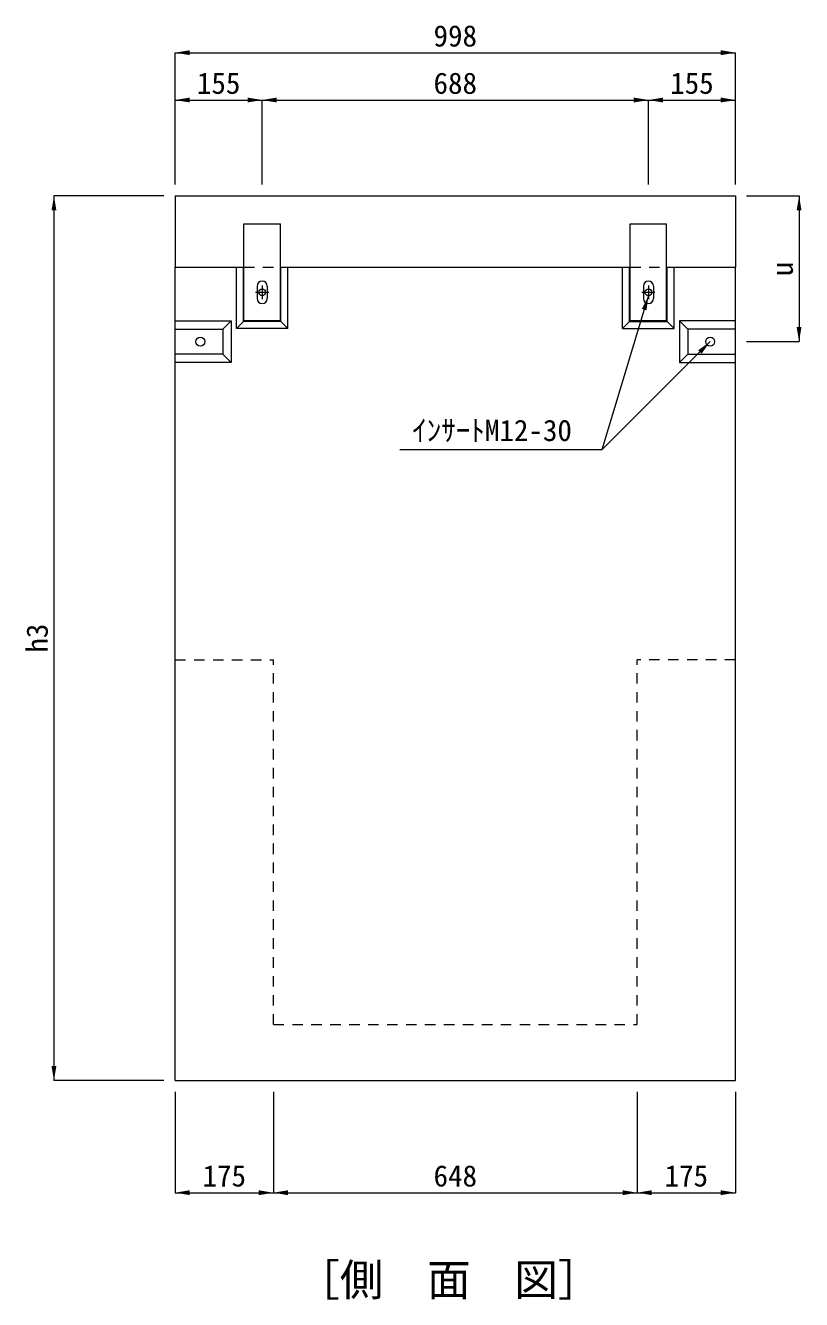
# Model space of a CAD drawing. Units: millimetres at full size. Extents: x 50430 to 75195, y 72432 to 91573.
# Drawn here: x 55462 to 56845, y 74726 to 76996 of the extents above; entities that cross this region are included whole.
import ezdxf
from ezdxf.enums import TextEntityAlignment as Align

# ---------------------------------------------------------------- set-up
doc = ezdxf.new("R2010")
doc.units = ezdxf.units.MM
doc.header["$LTSCALE"] = 25
doc.linetypes.add('USER1', pattern=[1.35, 0.75, -0.6])
doc.linetypes.add('USER2', pattern=[28.575, 19.05, -3.175, 3.175, -3.175])
for name, color, linetype, lineweight in [('0_2', 7, 'Continuous', 20), ('寸法線', 7, 'Continuous', 9), ('本体', 2, 'Continuous', 9), ('ｲﾝｻｰﾄ', 3, 'USER1', 5), ('ｸﾞﾚｰﾁﾝｸﾞ', 7, 'Continuous', 5)]:
    doc.layers.add(name, color=color, linetype=linetype, lineweight=lineweight)
doc.styles.add('ＭＳ ゴシック', font='')
doc.styles.get('ＭＳ ゴシック').set_extended_font_data('MS Gothic')

# ---------------------------------------------------------------- blocks, each defined once
blk = doc.blocks.new('filled_arrow')
at = {"color": 0, "linetype": 'Continuous', "lineweight": -2}
blk.add_solid([(7.5, 1.25), (0, 0), (7.5, -1.25)], dxfattribs=at)

msp = doc.modelspace()

# ---------------------------------------------------------------- linework, layer by layer
at = {"layer": '寸法線'}
for p, q in [((55728.95, 76947.73), (56726.95, 76947.73)), ((55728.95, 76712.76), (55728.95, 76947.73)), ((56726.95, 76712.76), (56726.95, 76947.73)), ((55728.95, 76863.42), (55883.95, 76863.42)), ((55728.95, 76712.76), (55728.95, 76863.42)), ((55883.95, 76712.76), (55883.95, 76863.42)), ((55883.95, 76863.42), (56571.95, 76863.42)), ((55883.95, 76712.76), (55883.95, 76863.42)), ((56571.95, 76712.76), (56571.95, 76863.42)), ((56571.95, 76863.42), (56726.95, 76863.42)), ((56571.95, 76712.76), (56571.95, 76863.42)), ((56726.95, 76712.76), (56726.95, 76863.42)), ((55513.1, 76692.76), (55513.1, 75115.76)), ((55708.95, 76692.76), (55513.1, 76692.76)), ((56746.95, 76692.76), (56840.29, 76692.76)), ((56840.29, 76692.76), (56840.29, 76432.76)), ((56746.95, 76432.76), (56840.29, 76432.76)), ((55708.95, 75115.76), (55513.1, 75115.76)), ((55728.95, 75095.76), (55728.95, 74916.02)), ((55903.95, 75095.76), (55903.95, 74916.02)), ((55903.95, 75095.76), (55903.95, 74916.02)), ((56551.95, 75095.76), (56551.95, 74916.02)), ((56551.95, 75095.76), (56551.95, 74916.02)), ((56726.95, 75095.76), (56726.95, 74916.02)), ((55728.95, 74916.02), (55903.95, 74916.02)), ((55903.95, 74916.02), (56551.95, 74916.02)), ((56551.95, 74916.02), (56726.95, 74916.02))]:
    msp.add_line(p, q, dxfattribs=at)
at = {"layer": '寸法線', "linetype": 'USER2'}
for p, q in [((55872.38, 76520.76), (55895.58, 76520.76)), ((55883.95, 76532.56), (55883.95, 76508.49)), ((56560.37, 76520.76), (56583.58, 76520.76)), ((56571.95, 76532.56), (56571.95, 76508.49))]:
    msp.add_line(p, q, dxfattribs=at)
at = {"layer": '寸法線'}
for points in [[(56571.95, 76514.76), (56564.45, 76489.86), (56489.23, 76240.03), (56128.89, 76240.03)], [(56681.95, 76432.76), (56663.56, 76414.37), (56489.23, 76240.03), (56128.89, 76240.03)]]:
    msp.add_lwpolyline(points, dxfattribs=at)
at = {"layer": '本体', "lineweight": 20}
for p, q in [((55728.95, 75115.76), (55728.95, 76565.76)), ((55728.95, 76565.76), (55851.45, 76565.76)), ((55916.45, 76565.76), (56539.45, 76565.76)), ((56604.45, 76565.76), (56726.95, 76565.76)), ((56726.95, 75115.76), (56726.95, 76565.76)), ((55728.95, 75115.76), (56726.95, 75115.76))]:
    msp.add_line(p, q, dxfattribs=at)
at = {"layer": '本体'}
for p, q in [((55837.95, 76456.26), (55837.95, 76565.76)), ((55850.45, 76468.76), (55850.45, 76565.76)), ((55917.45, 76468.76), (55917.45, 76565.76)), ((55929.95, 76456.26), (55929.95, 76565.76)), ((56525.95, 76456.26), (56525.95, 76565.76)), ((56538.45, 76468.76), (56538.45, 76565.76)), ((56605.45, 76468.76), (56605.45, 76565.76)), ((56617.95, 76456.26), (56617.95, 76565.76)), ((55728.95, 76469.75), (55828.45, 76469.75)), ((55728.95, 76455.25), (55813.95, 76455.25)), ((55813.95, 76455.25), (55828.45, 76469.75)), ((55813.95, 76455.25), (55813.95, 76410.26)), ((55828.45, 76469.75), (55828.45, 76395.76)), ((55850.45, 76468.76), (55837.95, 76456.26)), ((55929.95, 76456.26), (55837.95, 76456.26)), ((55917.45, 76468.76), (55850.45, 76468.76)), ((55917.45, 76468.76), (55929.95, 76456.26)), ((56538.45, 76468.76), (56525.95, 76456.26)), ((56525.95, 76456.26), (56617.95, 76456.26)), ((56538.45, 76468.76), (56605.45, 76468.76)), ((56605.45, 76468.76), (56617.95, 76456.26)), ((56627.45, 76469.75), (56627.45, 76395.76)), ((56641.95, 76455.25), (56627.45, 76469.75)), ((56726.95, 76469.75), (56627.45, 76469.75)), ((56641.95, 76455.25), (56641.95, 76410.26)), ((56726.95, 76455.25), (56641.95, 76455.25)), ((55813.95, 76410.26), (55728.95, 76410.26)), ((55813.95, 76410.26), (55828.45, 76395.76)), ((56641.95, 76410.26), (56627.45, 76395.76)), ((56641.95, 76410.26), (56726.95, 76410.26)), ((55828.45, 76395.76), (55728.95, 76395.76)), ((56627.45, 76395.76), (56726.95, 76395.76))]:
    msp.add_line(p, q, dxfattribs=at)
at = {"layer": '本体', "linetype": 'USER1', "lineweight": 20}
for p, q in [((55851.45, 76565.76), (55916.45, 76565.76)), ((56539.45, 76565.76), (56604.45, 76565.76))]:
    msp.add_line(p, q, dxfattribs=at)
at = {"layer": '本体', "linetype": 'USER1'}
for p, q in [((55728.95, 75865.76), (55903.95, 75865.76)), ((55903.95, 75215.76), (55903.95, 75865.76)), ((56551.95, 75215.76), (56551.95, 75865.76)), ((56726.95, 75865.76), (56551.95, 75865.76)), ((55903.95, 75215.76), (56551.95, 75215.76))]:
    msp.add_line(p, q, dxfattribs=at)
at = {"layer": 'ｲﾝｻｰﾄ', "linetype": 'Continuous'}
for centre, radius in [((55883.95, 76520.76), 6), ((56571.95, 76520.76), 6), ((55773.95, 76432.76), 8), ((56681.95, 76432.76), 8)]:
    msp.add_circle(centre, radius, dxfattribs=at)
at = {"layer": 'ｸﾞﾚｰﾁﾝｸﾞ', "lineweight": 20}
for p, q in [((55728.95, 76692.76), (56726.95, 76692.76)), ((55728.95, 76692.76), (55728.95, 76565.76)), ((56726.95, 76692.76), (56726.95, 76565.76))]:
    msp.add_line(p, q, dxfattribs=at)
at = {"layer": 'ｸﾞﾚｰﾁﾝｸﾞ', "lineweight": 9}
for p, q in [((55851.45, 76470.76), (55851.45, 76642.76)), ((55851.45, 76642.76), (55916.45, 76642.76)), ((55916.45, 76470.76), (55916.45, 76642.76)), ((56539.45, 76470.76), (56539.45, 76642.76)), ((56539.45, 76642.76), (56604.45, 76642.76)), ((56604.45, 76470.76), (56604.45, 76642.76)), ((55874.95, 76531.76), (55874.95, 76509.76)), ((55892.95, 76531.76), (55892.95, 76509.76)), ((56562.95, 76531.76), (56562.95, 76509.76)), ((56580.95, 76531.76), (56580.95, 76509.76)), ((55851.45, 76470.76), (55916.45, 76470.76)), ((56539.45, 76470.76), (56604.45, 76470.76))]:
    msp.add_line(p, q, dxfattribs=at)
for centre, start, end in [((55883.95, 76531.76), 0, 180), ((56571.95, 76531.76), 0, 180), ((55883.95, 76509.76), 180, 0), ((56571.95, 76509.76), 180, 0)]:
    msp.add_arc(centre, 9, start, end, dxfattribs=at)

# ---------------------------------------------------------------- block references
at = {"layer": '寸法線', "xscale": 3.47, "yscale": 3.47}
for p in [(55728.95, 76947.73), (55728.95, 76863.42), (55883.95, 76863.42), (56571.95, 76863.42), (55728.95, 74916.02), (55903.95, 74916.02), (56551.95, 74916.02)]:
    msp.add_blockref('filled_arrow', p, dxfattribs=at)
for p, rotation in [((56726.95, 76947.73), 180), ((55883.95, 76863.42), 180), ((56571.95, 76863.42), 180), ((56726.95, 76863.42), 180), ((55513.1, 76692.76), 270), ((56840.29, 76692.76), 270), ((56571.95, 76514.76), 253.2), ((56840.29, 76432.76), 90), ((56681.95, 76432.76), 225), ((55513.1, 75115.76), 90), ((55903.95, 74916.02), 180), ((56551.95, 74916.02), 180), ((56726.95, 74916.02), 180)]:
    msp.add_blockref('filled_arrow', p, dxfattribs=dict(at, rotation=rotation))

# ---------------------------------------------------------------- texts
at = {"layer": '0_2', "style": 'ＭＳ ゴシック'}
msp.add_text('ｲﾝｻｰﾄM12-30', height=37.98, dxfattribs=at).set_placement((56293.44, 76274.64), align=Align.MIDDLE_CENTER)
msp.add_text('［側\u3000面\u3000図］', height=56.96, dxfattribs=at).set_placement((55944.58, 74715.26), align=Align.BOTTOM_LEFT)
at = {"layer": '寸法線', "style": 'ＭＳ ゴシック'}
for s, p in [('998', (56227.95, 76977.73)), ('155', (55806.45, 76893.42)), ('688', (56227.95, 76893.42)), ('155', (56649.45, 76893.42)), ('175', (55816.45, 74946.02)), ('648', (56227.95, 74946.02)), ('175', (56639.45, 74946.02))]:
    msp.add_text(s, height=37.98, dxfattribs=at).set_placement(p, align=Align.MIDDLE_CENTER)
for s, p in [('u', (56810.29, 76562.76)), ('h3', (55483.1, 75904.26))]:
    msp.add_text(s, height=37.98, rotation=90, dxfattribs=at).set_placement(p, align=Align.MIDDLE_CENTER)

doc.saveas('drawing.dxf')
